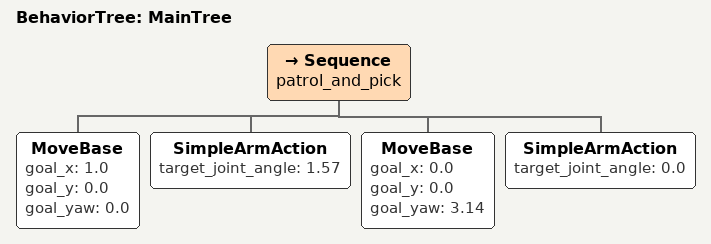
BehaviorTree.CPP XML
<?xml version="1.0"?>
<!--
    树的根节点
    main_tree_to_execute: 指定程序启动时要运行哪一棵树（因为一个文件可以定义多棵树）
-->
<root BTCPP_format="4" main_tree_to_execute="MainTree">
    <BehaviorTree ID="MainTree">
       <Sequence name="patrol_and_pick">
          <!-- 1. 移动到抓取点 (假设坐标 [1.0, 0.0]) -->
          <MoveBase goal_x="1.0" goal_y="0.0" goal_yaw="0.0" />

          <!-- 2. 模拟机械臂动作 (移动到 1.57 rad) -->
          <SimpleArmAction target_joint_angle="1.57" />

          <!-- 3. 移动到投放点 (假设坐标 [0.0, 0.0]) -->
          <MoveBase goal_x="0.0" goal_y="0.0" goal_yaw="3.14" />

          <!-- 4. 模拟机械臂复位 -->
          <SimpleArmAction target_joint_angle="0.0" />
       </Sequence>
    </BehaviorTree>
</root>
